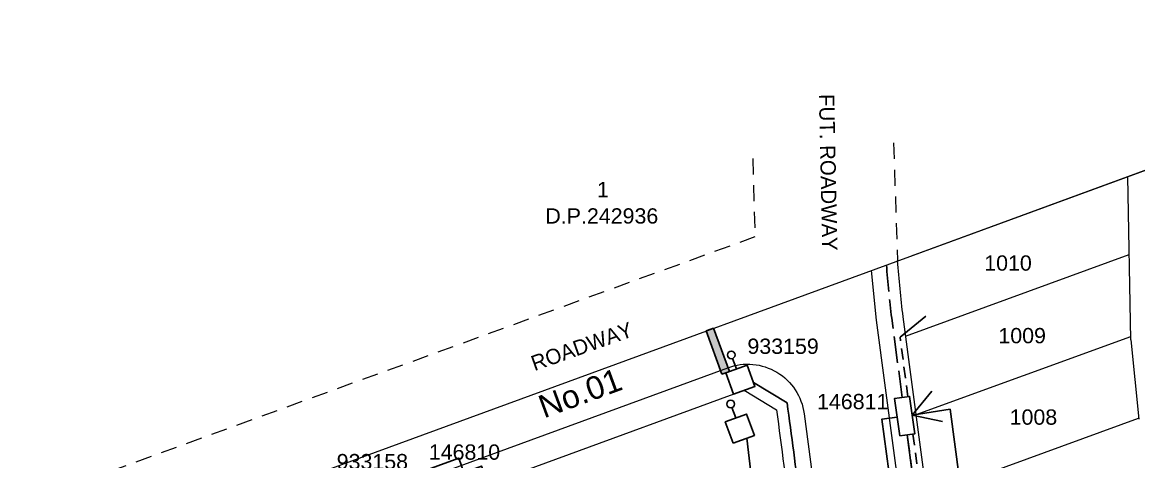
# Model space of a CAD drawing. Header units: metres. Extents: x 305767 to 306148, y 6274367 to 6274775.
# Drawn here: x 305872.2 to 306018.1, y 6274681.5 to 6274739 of the extents above; entities that cross this region are included whole.
import ezdxf
from ezdxf.enums import TextEntityAlignment as Align

# ---------------------------------------------------------------- set-up
doc = ezdxf.new("R2010")
doc.units = ezdxf.units.M
doc.header["$LTSCALE"] = 0.7
doc.linetypes.add('Dash', pattern=[5, 3, -2])
doc.linetypes.add('IE Trench LV', pattern=[6.5, 5, -1.5])
doc.layers.get('0').update_dxf_attribs({"color": 6})
for name, color, linetype in [('_User Miscellaneous11', 7, 'Continuous'), ('_User Miscellaneous4', 7, 'Continuous'), ('_User Miscellaneous7', 150, 'Continuous'), ('_User Miscellaneous8', 7, 'Continuous'), ('Duct_SP_NEW', 2, 'Continuous'), ('Mains_LV_NEW_R6', 2, 'Continuous'), ('Mains_LV_NEW_T84', 2, 'Continuous'), ('Services_SP_NEW_UG', 2, 'Continuous'), ('SupportsUG_SP_LV_NEW', 2, 'Continuous'), ('SupportsUG_SP_LV_SL_NEW', 2, 'Continuous'), ('Trench_SP_NEW', 2, 'Continuous')]:
    doc.layers.add(name, color=color, linetype=linetype)
for name, color, linetype, lineweight in [('_User Miscellaneous5', 7, 'Continuous', 35), ('Cadastre Developer_SP_NEW', 2, 'Continuous', 5), ('Cadastre Roads_SP_NEW', 2, 'Continuous', 5)]:
    doc.layers.add(name, color=color, linetype=linetype, lineweight=lineweight)
doc.layers.add('_User Notes', color=7, linetype='Continuous', plot=False)
doc.styles.add('ARIAL', font='arial.ttf', dxfattribs={"height": 2})
doc.styles.add('dotfont', font='dotfont.shx')
doc.styles.add('POLE_LABEL', font='arial.ttf')
doc.styles.add('SL_LABEL', font='arial.ttf')
doc.styles.get("Standard").update_dxf_attribs({"font": 'arial.ttf'})
doc.styles.add('style1', font='iso3098b.shx')
doc.linetypes.add('Cable New UG', pattern='A,8,-1,["x",style1,S=3.5,R=0,X=0.35,Y=-1],-3.5', length=12.5)
doc.linetypes.add('Cable Z', pattern='A,8,-1,["Z",Standard,S=2.5,R=0,X=0.35,Y=-1.25],-3.5', length=12.5)
doc.linetypes.add('IE Trench HV', pattern='A,8,-2,["/",style1,S=2.5,R=0,X=0.1,Y=-1],-4.5', length=14.5)

# ---------------------------------------------------------------- blocks, each defined once
blk = doc.blocks.new('*U22')
at = {"lineweight": -3}
blk.add_lwpolyline([(-2.48, 2.49), (2.47, 2.49), (2.47, 0.51), (-2.48, 0.51)], close=True, dxfattribs=at)
for tag, flags, p in [('STREET_CODE', 9, (1.5, 3.5)), ('OWNED_BY', 9, (1.5, 3.3)), ('OPERATED_BY', 9, (1.5, 3.1)), ('MAINTAINED_BY', 9, (1.5, 2.9)), ('STATE', 9, (1.5, 2.7)), ('SUPPORT_TYPE', 9, (1.5, 2.5)), ('SUBURB', 9, (1.5, 1.7)), ('STREETNAME', 9, (1.5, 1.5)), ('USAGE', 9, (1.5, 2.3)), ('LEGEND', 9, (1.5, 2.1)), ('PARENT', 9, (1.5, 1.9)), ('Z', 1, (1.5, 0.9)), ('LOCATION', 9, (1.5, 1.3)), ('NOTES', 9, (1.5, 1.1))]:
    blk.add_attdef(tag, text='', height=0.2, dxfattribs=dict(flags=flags)).set_placement(p, align=Align.MIDDLE_LEFT)
at = {"layer": '_User Miscellaneous4', "style": 'ARIAL', "flags": 8}
blk.add_attdef('ASSET_NUM', text='', height=2, dxfattribs=at).set_placement((2, 5.5), align=Align.MIDDLE_LEFT)
blk = doc.blocks.new('*U42')
at = {"layer": '_User Miscellaneous7', "lineweight": -3}
blk.add_lwpolyline([(-2.28, -3.03), (-2.28, -1.58)], dxfattribs=at)
blk.add_lwpolyline([(-3.76, -6), (-0.79, -6), (-0.79, -3.03), (-3.76, -3.03)], close=True, dxfattribs=at)
blk.add_circle((-2.28, -1.08), 0.5, dxfattribs=at)
at = {"layer": '_User Miscellaneous8', "color": 2, "lineweight": -3}
blk.add_lwpolyline([(-1.49, 0), (1.49, 0), (1.49, 2.97), (-1.49, 2.97)], close=True, dxfattribs=at)
at = {"style": 'POLE_LABEL', "flags": 9}
blk.add_attdef('STRUCTURE_PLANT_NUMBER', text='', height=0.2, dxfattribs=at).set_placement((1.64, 1.73), align=Align.MIDDLE_LEFT)
for tag, flags, p in [('STREET_CODE', 9, (1.64, 1.49)), ('OWNED_BY', 9, (1.64, 1.09)), ('OPERATED_BY', 9, (1.64, 0.89)), ('STATE', 9, (1.64, 0.49)), ('COLUMN_TYPE', 9, (1.64, 1.29)), ('MAINTAINED_BY', 9, (1.64, 0.69)), ('USAGE', 9, (1.64, 0.29)), ('LEGEND', 9, (1.64, 0.09)), ('SUBURB', 9, (1.64, -0.31)), ('STREETNAME', 9, (1.64, -0.51)), ('Z', 1, (1.64, -1.31)), ('PARENT', 9, (1.64, -0.11)), ('LOCATION', 9, (1.64, -0.71)), ('NOTES', 9, (1.64, -0.91)), ('LABEL_ALIGNMENT', 9, (1.64, -1.11))]:
    blk.add_attdef(tag, text='', height=0.2, dxfattribs=dict(flags=flags)).set_placement(p, align=Align.MIDDLE_LEFT)
at = {"layer": '_User Miscellaneous5', "style": 'ARIAL', "flags": 8}
blk.add_attdef('ASSET_NUM', text='', height=2, dxfattribs=at).set_placement((2, 3.49), align=Align.MIDDLE_LEFT)
blk = doc.blocks.new('COLUMN_NEW')
at = {"layer": '_User Miscellaneous7', "lineweight": -3}
blk.add_lwpolyline([(0, -3.03), (0, -1.58)], dxfattribs=at)
blk.add_lwpolyline([(-1.49, -6), (1.49, -6), (1.49, -3.03), (-1.49, -3.03)], close=True, dxfattribs=at)
blk.add_circle((0, -1.08), 0.5, dxfattribs=at)
at = {"layer": '_User Miscellaneous8', "color": 2, "lineweight": -3}
blk.add_lwpolyline([(-1.49, 0), (1.49, 0), (1.49, 2.97), (-1.49, 2.97)], close=True, dxfattribs=at)
at = {"style": 'POLE_LABEL', "flags": 9}
blk.add_attdef('STRUCTURE_PLANT_NUMBER', text='', height=0.2, dxfattribs=at).set_placement((1.64, 1.73), align=Align.MIDDLE_LEFT)
for tag, flags, p in [('STREET_CODE', 9, (1.64, 1.49)), ('OWNED_BY', 9, (1.64, 1.09)), ('OPERATED_BY', 9, (1.64, 0.89)), ('STATE', 9, (1.64, 0.49)), ('COLUMN_TYPE', 9, (1.64, 1.29)), ('MAINTAINED_BY', 9, (1.64, 0.69)), ('USAGE', 9, (1.64, 0.29)), ('LEGEND', 9, (1.64, 0.09)), ('SUBURB', 9, (1.64, -0.31)), ('STREETNAME', 9, (1.64, -0.51)), ('Z', 1, (1.64, -1.31)), ('PARENT', 9, (1.64, -0.11)), ('LOCATION', 9, (1.64, -0.71)), ('NOTES', 9, (1.64, -0.91)), ('LABEL_ALIGNMENT', 9, (1.64, -1.11))]:
    blk.add_attdef(tag, text='', height=0.2, dxfattribs=dict(flags=flags)).set_placement(p, align=Align.MIDDLE_LEFT)
at = {"layer": '_User Miscellaneous5', "style": 'ARIAL', "flags": 8}
blk.add_attdef('ASSET_NUM', text='', height=2, dxfattribs=at).set_placement((2, 3.49), align=Align.MIDDLE_LEFT)
blk = doc.blocks.new('*U27')
at = {"layer": '_User Miscellaneous8', "color": 2}
blk.add_line((0, 0), (0, 1.45), dxfattribs=at)
blk.add_circle((0, 1.95), 0.5, dxfattribs=at)
for tag, p, flags in [('Z', (0, 0), 1), ('OPERATED_BY', (0, -9.61), 9)]:
    blk.add_attdef(tag, p, '', height=0.2, dxfattribs=dict(flags=flags))
at = {"style": 'SL_LABEL', "flags": 9}
blk.add_attdef('STREET_CODE', text='', height=0.2, dxfattribs=at).set_placement((0, -0.2), align=Align.MIDDLE_LEFT)
at = {"flags": 9}
for tag, p in [('CONSTRUCTED_VOLTAGE', (0, -0.4)), ('CONTROL_TYPE', (0, -0.6)), ('OPERATING_VOLTAGE', (0, -1.4)), ('LANTERN_PURPOSE', (0, -0.8)), ('LANTERN_TYPE', (0, -1)), ('NO_PHASES', (0, -1.2)), ('ORIENTATION', (0, -1.6)), ('OWNED_BY', (0, -1.8)), ('STATE', (0, -2)), ('CEXIST', (0, -2.4)), ('CNEW', (0, -2.6)), ('CNUMBER', (0, -2.8)), ('CREMOVE', (0, -3)), ('USAGE', (0, -2.2)), ('CREPLACE', (0, -3.2)), ('LKINGHEIGHT', (0, -3.4)), ('LBRACKET', (0, -3.6)), ('LBRACKETVOCAB', (0, -3.8)), ('LCATEGORY', (0, -4)), ('LCHARGE1', (0, -4.2)), ('LCHARGE1PERCENT', (0, -4.4)), ('LCHARGE2', (0, -4.6)), ('LCHARGE2PERCENT', (0, -4.8)), ('LCHARGE3', (0, -5)), ('LCHARGE3PERCENT', (0, -5.2)), ('LEXIST', (0, -5.4)), ('LLAMP', (0, -5.6)), ('LLAMPVOCAB', (0, -5.8)), ('LMAST', (0, -6)), ('LMASTVOCAB', (0, -6.2)), ('LNEW', (0, -6.4)), ('LANTNUMBER', (0, -6.6)), ('LOUTREACH', (0, -7)), ('LOUTREACHVOCAB', (0, -7.2)), ('SUBURB', (0, -8.6)), ('STREETNAME', (0, -8.8)), ('LRATECODE', (0, -7.4)), ('LREMOVE', (0, -7.6)), ('LREPLACE', (0, -7.8)), ('LTYPE', (0, -8)), ('LTYPEVOCAB', (0, -8.2)), ('LEGEND', (0, -8.4)), ('LOCATION', (0, -9)), ('NOTES', (0, -9.2)), ('MAINTAINED_BY', (0, -9.86))]:
    blk.add_attdef(tag, text='', height=0.2, dxfattribs=at).set_placement(p, align=Align.MIDDLE_LEFT)
at = {"layer": '_User Notes', "style": 'SL_LABEL', "flags": 8}
blk.add_attdef('ASSET_NUM', text='', height=2.5, dxfattribs=at).set_placement((2, 2), align=Align.MIDDLE_LEFT)
at = {"layer": '_User Notes', "flags": 8}
blk.add_attdef('LNUMBER', text='', height=2.5, dxfattribs=at).set_placement((1.2, -2.8), align=Align.MIDDLE_LEFT)
blk = doc.blocks.new('A$C1B2C29DD')
at = {"layer": 'Services_SP_NEW_UG', "color": 2, "flags": 128}
for points in [[(0, 0), (-2.1, 3.44)], [(0, 0), (2.1, 3.44)]]:
    blk.add_lwpolyline(points, dxfattribs=at)
blk = doc.blocks.new('*U40')
at = {"layer": 'Services_SP_NEW_UG', "color": 2, "flags": 128}
blk.add_lwpolyline([(10.6, -0.8), (12.86, 2.87)], dxfattribs=at)
at = {"layer": 'Services_SP_NEW_UG', "color": 2, "linetype": 'Dash', "ltscale": 0.7, "flags": 128}
blk.add_lwpolyline([(2.47, -0.76), (10.6, -0.8)], dxfattribs=at)
blk = doc.blocks.new('*U41')
at = {"layer": 'Services_SP_NEW_UG', "color": 2, "flags": 128}
blk.add_lwpolyline([(-10.23, -1.7), (-12.81, 1.76)], dxfattribs=at)
at = {"layer": 'Services_SP_NEW_UG', "color": 2, "linetype": 'Dash', "ltscale": 0.7, "flags": 128}
blk.add_lwpolyline([(-2.39, -0.97), (-10.23, -1.7)], dxfattribs=at)

msp = doc.modelspace()

# ---------------------------------------------------------------- hatches: boundary and pattern name
at = {"layer": '_User Miscellaneous11'}
h = msp.add_hatch(color=256, dxfattribs=at)
h.dxf.hatch_style = 1
h.paths.add_polyline_path([(305963.66, 6274692.97), (305964.64, 6274693.33), (305962.56, 6274698.99), (305961.59, 6274698.63)])

# ---------------------------------------------------------------- linework, layer by layer
at = {"layer": 'Cadastre Developer_SP_NEW', "color": 4}
for p, q in [((305846.79, 6274656.55), (306071.75, 6274739.02)), ((306017.11, 6274697.47), (306016.69, 6274718.83)), ((305987.67, 6274697.94), (306016.89, 6274708.65)), ((305989.03, 6274687.68), (306017.11, 6274697.92)), ((306017.11, 6274697.47), (306018.14, 6274687.09)), ((305990.43, 6274677.12), (306018.11, 6274687.22))]:
    msp.add_line(p, q, dxfattribs=at)
msp.add_lwpolyline([(305988.44, 6274708.48), (306016.69, 6274718.83), (306071.75, 6274739.02), (306070.81, 6274724.37), (306075.52, 6274698.68), (306080.99, 6274668.84), (306078.26, 6274662.9), (306003.91, 6274619.69), (305999.64, 6274621.6)], dxfattribs=at)
at = {"layer": 'Cadastre Developer_SP_NEW', "color": 8, "linetype": 'Dash', "elevation": -999}
msp.add_lwpolyline([(305986.08, 6274723.23), (305986.62, 6274707.83)], dxfattribs=at)
at = {"layer": 'Cadastre Developer_SP_NEW', "color": 8, "linetype": 'Dash'}
msp.add_lwpolyline([(305967.69, 6274721.21), (305967.97, 6274710.94), (305859.69, 6274671.51), (305861.77, 6274680.86)], dxfattribs=at)
at = {"layer": 'Cadastre Developer_SP_NEW', "color": 4}
for points in [[(305999.64, 6274621.6), (305996.52, 6274636.56), (305995.24, 6274642.72, -0.018394), (305994.12, 6274649.32), (305987.34, 6274700.48, -0.013186), (305986.62, 6274707.83)], [(305914.24, 6274642.15), (305911.25, 6274666.45), (305914.52, 6274671.8), (305920.99, 6274674.17), (305930.79, 6274677.76), (305940.65, 6274681.38), (305966.57, 6274690.87), (305970.79, 6274688.31, -0.000002), (305972.73, 6274673.7, 0.000001), (305976.27, 6274646.96, 0.018392), (305977.62, 6274639.05), (305978.52, 6274634.72), (305980.47, 6274625.37), (305983.24, 6274612.06), (305980.59, 6274606.14), (305965.67, 6274597.47), (305954.99, 6274591.26), (305926.4, 6274574.64), (305922.29, 6274576.58), (305919.32, 6274600.77)]]:
    msp.add_lwpolyline(points, format="xyb", dxfattribs=at)
at = {"layer": 'Cadastre Roads_SP_NEW', "color": 8, "flags": 128}
for points in [[(306081.04, 6274660.47), (306007.01, 6274617.44, -0.511735), (305995.9, 6274622.4), (305991.81, 6274642.01, -0.018393), (305990.65, 6274648.86), (305983.87, 6274700.02), (305983.21, 6274706.56)], [(305865.61, 6274657.6), (305964.41, 6274693.81, -0.48407), (305974.39, 6274687.8), (305979.74, 6274647.42, 0.018393), (305981.04, 6274639.77), (305986.89, 6274611.69, -0.322983), (305983.32, 6274603.67), (305904.47, 6274557.85)]]:
    msp.add_lwpolyline(points, format="xyb", dxfattribs=at)
at = {"layer": 'Duct_SP_NEW'}
for p, q in [((305961.59, 6274698.63), (305962.07, 6274698.81)), ((305963.66, 6274692.97), (305961.59, 6274698.63)), ((305962.56, 6274698.99), (305962.07, 6274698.81)), ((305964.64, 6274693.33), (305962.56, 6274698.99)), ((305963.66, 6274692.97), (305964.15, 6274693.15)), ((305964.64, 6274693.33), (305964.15, 6274693.15))]:
    msp.add_line(p, q, dxfattribs=at)
at = {"layer": 'Mains_LV_NEW_R6', "color": 2, "linetype": 'Cable Z', "flags": 128}
for points in [[(305994.7, 6274679.19), (305994.7, 6274679.19), (305993.48, 6274688.39), (305988.53, 6274687.62)], [(305966.92, 6274684.62), (305968.27, 6274673.02), (305973.23, 6274673.77)]]:
    msp.add_lwpolyline(points, dxfattribs=at)
at = {"layer": 'Mains_LV_NEW_T84', "color": 2, "linetype": 'Cable New UG', "flags": 128}
for points in [[(305975.2, 6274674.03), (305986.1, 6274675.55), (305985.78, 6274678), (305984.57, 6274687.09), (305986.57, 6274687.34)], [(305929.94, 6274680.1), (305929.25, 6274681.99), (305911.5, 6274675.48), (305908.98, 6274671.36), (305886.98, 6274663.3)]]:
    msp.add_lwpolyline(points, dxfattribs=at)
msp.add_lwpolyline([(305992.68, 6274648.73), (305992.68, 6274648.73), (305989.14, 6274675.45, 2.141321), (305989.14, 6274675.45), (305988.75, 6274678.4), (305987.87, 6274685.03)], format="xyb", dxfattribs=at)
at = {"layer": 'Trench_SP_NEW', "linetype": 'IE Trench LV'}
msp.add_lwpolyline([(305987.22, 6274689.93), (305985.85, 6274700.29, -0.012408), (305985.16, 6274707.28, -0.012408)], format="xyb", dxfattribs=at)
at = {"layer": 'Trench_SP_NEW', "linetype": 'IE Trench HV', "flags": 128}
msp.add_lwpolyline([(305967.77, 6274691.9), (305972.18, 6274689.22, -0.000001), (305973.89, 6274676.35, -0.000001)], format="xyb", dxfattribs=at)
at = {"layer": 'Trench_SP_NEW', "linetype": 'IE Trench LV'}
msp.add_lwpolyline([(305988.75, 6274678.4), (305987.87, 6274685.03)], dxfattribs=at)

# ---------------------------------------------------------------- block references
at = {"layer": 'Services_SP_NEW_UG'}
for name, rotation in [('*U41', 272.237732393332), ('*U40', 277.84468476334)]:
    msp.add_blockref(name, (305989.03, 6274687.68), dxfattribs=dict(at, rotation=rotation))
at = {"layer": 'Services_SP_NEW_UG', "color": 2, "rotation": 289.3899608689291}
msp.add_blockref('A$C1B2C29DD', (305988.53, 6274687.62), dxfattribs=at)
at = {"layer": 'SupportsUG_SP_LV_NEW'}
ref = msp.add_blockref('*U22', (305989.03, 6274687.69), dxfattribs=dict(at, rotation=97.95785729070379))
ref.add_attrib('ASSET_NUM_001', '146811', (305976.09, 6274688.39), dxfattribs={"layer": '_User Miscellaneous4', "height": 2, "style": 'ARIAL'})
ref = msp.add_blockref('*U22', (305930.79, 6274677.76), dxfattribs=dict(at, rotation=20.13138907040829))
ref.add_attrib('ASSET_NUM_001', '146810', (305925.35, 6274681.78), dxfattribs={"layer": '_User Miscellaneous4', "height": 2, "style": 'ARIAL'})
at = {"layer": 'SupportsUG_SP_LV_SL_NEW', "ltscale": 0.5}
ref = msp.add_blockref('*U42', (305966.57, 6274690.87), dxfattribs=dict(at, rotation=20.13138906182105))
ref.add_attrib('ASSET_NUM_001', '933159', (305966.99, 6274695.63), dxfattribs={"layer": '_User Miscellaneous5', "height": 2, "style": 'ARIAL'})
at = {"layer": 'SupportsUG_SP_LV_SL_NEW', "ltscale": 0.5, "rotation": 20.13138906182105}
msp.add_blockref('*U27', (305965.54, 6274693.66), dxfattribs=at)
at = {"layer": 'SupportsUG_SP_LV_SL_NEW', "ltscale": 0.5}
ref = msp.add_blockref('COLUMN_NEW', (305920.99, 6274674.17), dxfattribs=dict(at, rotation=20.13138908000481))
ref.add_attrib('ASSET_NUM_001', '933158', (305913.31, 6274680.53), dxfattribs={"layer": '_User Miscellaneous5', "height": 2, "style": 'ARIAL'})

# ---------------------------------------------------------------- texts
at = {"layer": 'Cadastre Developer_SP_NEW', "color": 4, "style": 'ARIAL'}
for s, p in [('1', (305947.32, 6274716.13)), ('D.P.242936', (305940.58, 6274712.68)), ('1010', (305997.94, 6274706.52)), ('1009', (305999.79, 6274697.02)), ('1008', (306001.26, 6274686.36))]:
    msp.add_text(s, height=2, dxfattribs=at).set_placement(p)
at = {"layer": 'Cadastre Roads_SP_NEW', "color": 8, "style": 'dotfont'}
for s, rotation, p in [('FUT. ROADWAY', 271.2035, (305976.55, 6274719.36)), ('ROADWAY', 19.4679, (305945.67, 6274695.67))]:
    msp.add_text(s, height=2, rotation=rotation, dxfattribs=at).set_placement(p, align=Align.CENTER)
at = {"layer": 'Cadastre Roads_SP_NEW', "color": 3, "style": 'ARIAL'}
msp.add_text('No.01', height=3, rotation=20.174, dxfattribs=at).set_placement((305940.39, 6274687.17))

doc.saveas('drawing.dxf')
